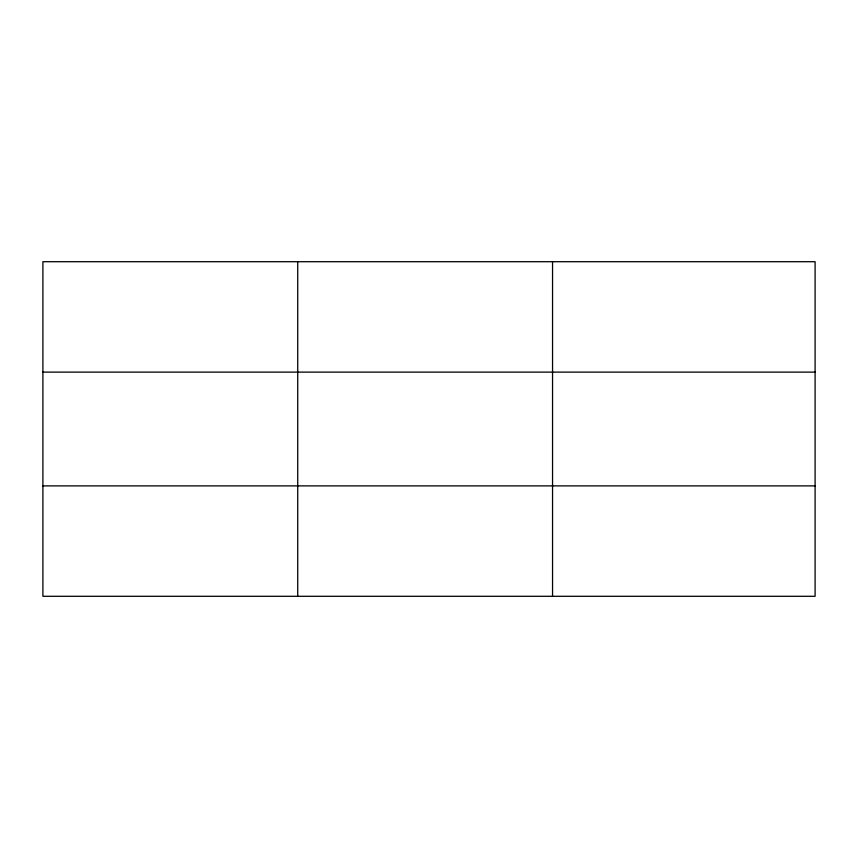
<?xml version="1.0" encoding="UTF-8"?>
<svg xmlns="http://www.w3.org/2000/svg" width="858" height="858" viewBox="0 0 858 858"><rect width="100%" height="100%" fill="white"/><g stroke="black" fill="none" stroke-linecap="round" stroke-linejoin="round"><path stroke-width="1.29" d="M297.726 596.299L297.726 261.701M552.552 596.299L552.552 261.701M815.1 485.885L815.1 596.299L42.9 596.299L42.9 261.701L815.1 261.701L815.1 485.885L42.9 485.885M42.9 372.115L815.1 372.115"/></g></svg>
